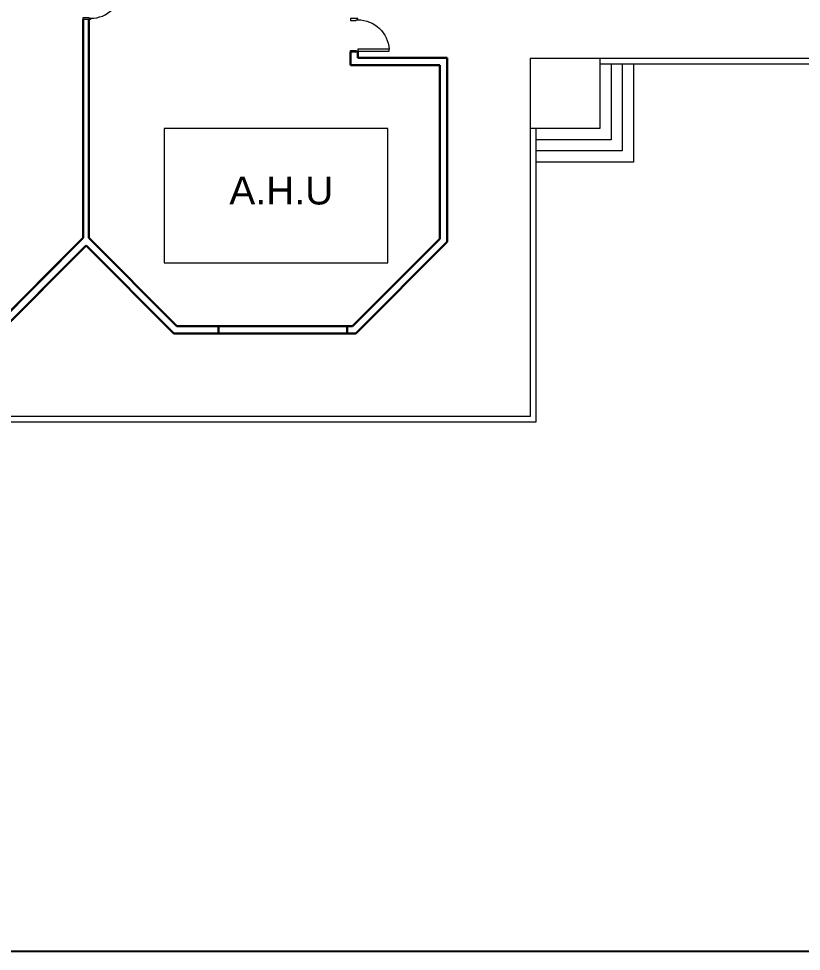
# Model space of a CAD drawing. Extents: x -64 to 135, y 290 to 405.
# Drawn here: x 44.39 to 65.41, y 312.72 to 337.75 of the extents above; entities that cross this region are included whole.
import ezdxf

# ---------------------------------------------------------------- set-up
doc = ezdxf.new("R2010")
doc.units = 0
doc.header["$LTSCALE"] = 0.15
doc.layers.add('0 ARCH', color=252, linetype='Continuous')
doc.layers.add('bound', color=252, linetype='Continuous')
for name, color, linetype, lineweight in [('anal', 252, 'Continuous', 20), ('DOOR', 252, 'Continuous', 20), ('wall', 252, 'Continuous', 30)]:
    doc.layers.add(name, color=color, linetype=linetype, lineweight=lineweight)
doc.styles.get("Standard").update_dxf_attribs({"font": 'txt', "height": 0.2})

# ---------------------------------------------------------------- blocks, each defined once
blk = doc.blocks.new('D90')
at = {"layer": 'DOOR'}
for points in [[(0.03, 0.2), (0.03, 1.04), (0.078, 1.04), (0.078, 0.2)], [(0.03, 0.2), (0, 0.2), (0, 0), (0.05, 0), (0.05, 0.15), (0.03, 0.15)], [(0.87, 0.2), (0.9, 0.2), (0.9, 0), (0.85, 0), (0.85, 0.15), (0.87, 0.15)]]:
    blk.add_lwpolyline(points, close=True, dxfattribs=at)
blk.add_circle((0.02, 0.21), 0.01, dxfattribs=at)
blk.add_arc((0.025, 0.197), 0.845, 0.2218, 86.3889, dxfattribs=at)
blk = doc.blocks.new('ARCH')
at = {"layer": 'anal'}
for p, q in [((96.525, 336.675), (58.125, 336.675)), ((58.125, 336.675), (58.125, 329.4)), ((60, 336.675), (60, 335.4)), ((96.675, 336.525), (60, 336.525)), ((60.3, 336.525), (60.3, 335.4)), ((60.6, 336.525), (60.6, 335.4)), ((60.9, 336.525), (60.9, 335.4)), ((60, 335.4), (60, 334.8)), ((60.3, 335.4), (60.3, 334.5)), ((60.6, 335.4), (60.6, 334.2)), ((60.9, 335.4), (60.9, 333.9)), ((60, 334.8), (58.125, 334.8)), ((58.275, 334.8), (58.275, 329.4)), ((60.3, 334.5), (58.275, 334.5)), ((60.6, 334.2), (58.275, 334.2)), ((60.9, 333.9), (58.275, 333.9)), ((58.125, 329.4), (58.125, 327.075)), ((58.275, 329.4), (58.275, 326.925)), ((58.275, 326.925), (34.725, 326.925)), ((58.125, 327.075), (36.075, 327.075))]:
    blk.add_line(p, q, dxfattribs=at)
blk.add_lwpolyline([(54.3, 334.8), (48.3, 334.8), (48.3, 331.2), (54.3, 331.2)], close=True, dxfattribs=at)
at = {"layer": 'bound', "color": 2}
blk.add_lwpolyline([(91.902, 377.348), (94.426, 377.348), (94.426, 312.722), (-14.994, 312.722), (-14.994, 377.09), (94.639, 377.09)], dxfattribs=at)
at = {"layer": 'wall'}
for p, q in [((46.125, 331.866), (46.125, 337.727)), ((46.275, 331.866), (46.275, 337.727)), ((53.3, 336.5), (53.3, 336.848)), ((53.5, 336.7), (53.5, 336.848)), ((55.9, 336.7), (53.5, 336.7)), ((55.9, 336.7), (55.9, 331.759)), ((55.7, 336.5), (53.3, 336.5)), ((55.7, 336.5), (55.7, 331.841)), ((46.125, 331.866), (43.759, 329.5)), ((48.641, 329.5), (46.275, 331.866)), ((46, 331.741), (43.759, 329.5)), ((46.2, 331.659), (43.871, 329.329)), ((48.559, 329.3), (46.2, 331.659)), ((55.7, 331.841), (53.359, 329.5)), ((55.9, 331.759), (53.441, 329.3)), ((46, 331.459), (43.841, 329.3)), ((48.641, 329.5), (53.359, 329.5)), ((49.759, 329.475), (49.759, 329.3)), ((53.209, 329.5), (53.209, 329.3)), ((53.4, 329.3), (48.559, 329.3)), ((53.441, 329.3), (48.6, 329.3))]:
    blk.add_line(p, q, dxfattribs=at)
at = {"layer": 'DOOR', "rotation": 270}
blk.add_blockref('D90', (46.125, 338.627), dxfattribs=at)
at = {"layer": 'DOOR', "xscale": -1, "rotation": 270}
blk.add_blockref('D90', (53.3, 336.848), dxfattribs=at)
at = {"layer": 'anal', "insert": (50.047, 333.512), "char_height": 0.75, "width": 4.8, "attachment_point": 1}
blk.add_mtext('{\\fArial|b0|i0|c0|p34;A.H.U}', dxfattribs=at)

msp = doc.modelspace()

# ---------------------------------------------------------------- block references
at = {"layer": '0 ARCH', "color": 3}
msp.add_blockref('ARCH', (0, 0), dxfattribs=at)

doc.saveas('drawing.dxf')
